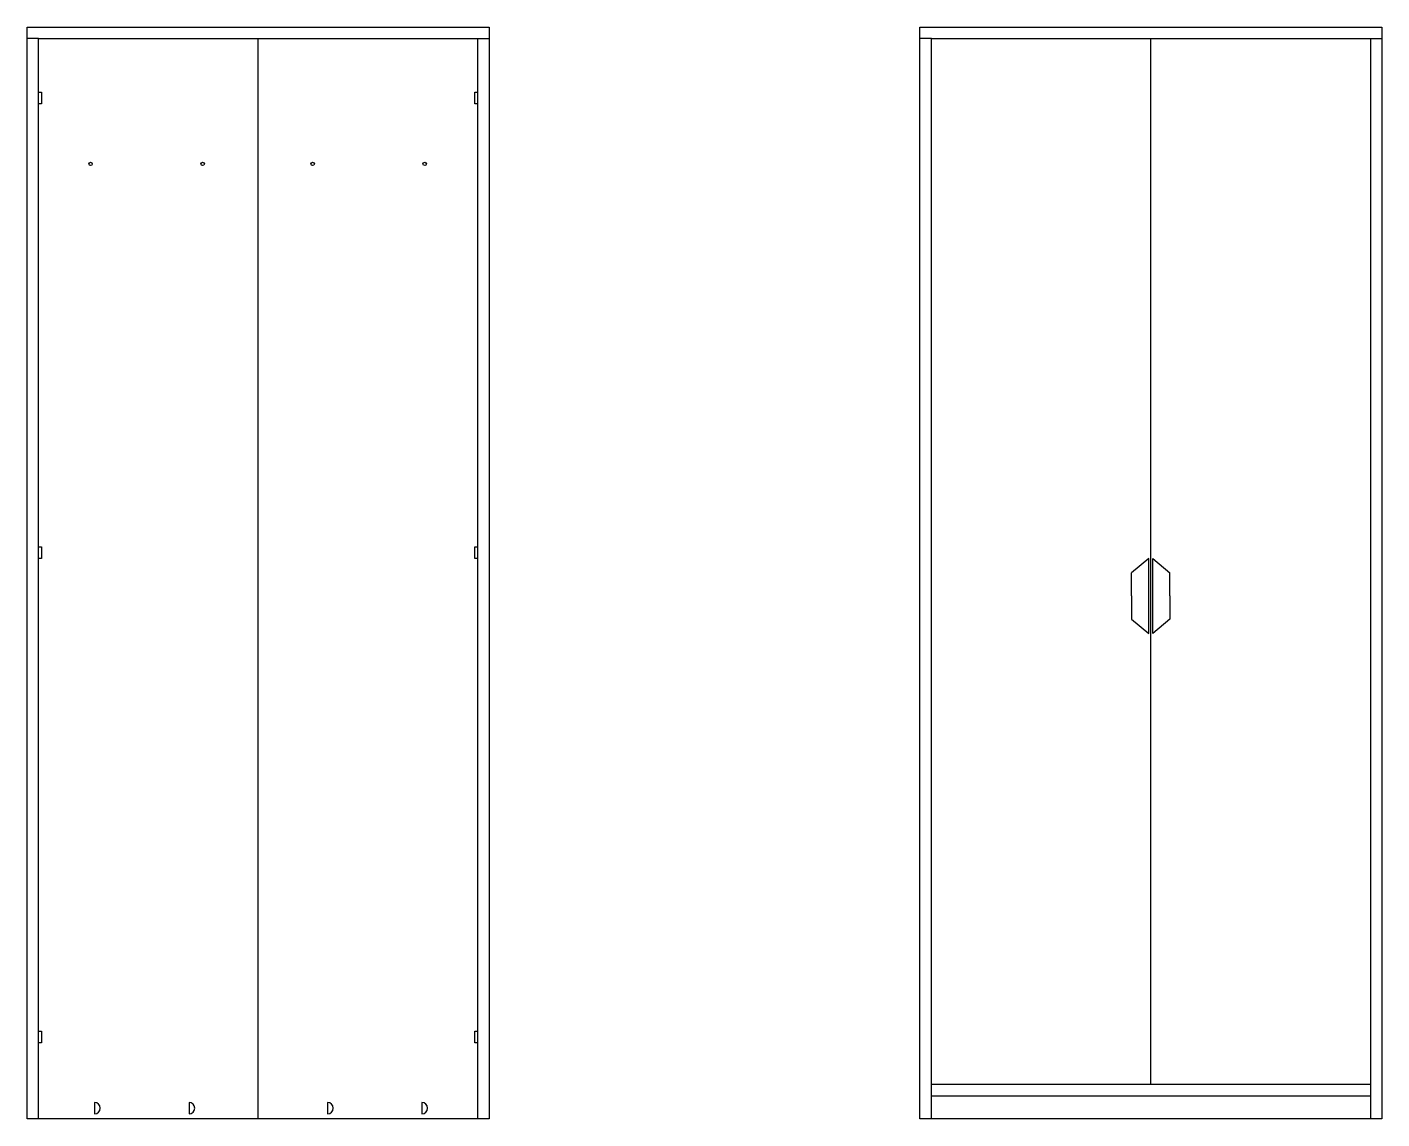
# Model space of a CAD drawing. Header units: millimetres. Extents: x -1607 to 2086, y -1080 to 527.
# Drawn here: x -42.5 to 192.1, y 200.1 to 389.1 of the extents above; entities that cross this region are included whole.
import ezdxf

# ---------------------------------------------------------------- set-up
doc = ezdxf.new("R2010")
doc.units = ezdxf.units.MM
doc.layers.add('Dettagli', color=252, linetype='Continuous')

msp = doc.modelspace()

# ---------------------------------------------------------------- linework, layer by layer
for p, q in [((-40.53, 387.14), (-42.52, 387.14)), ((-2.53, 200.15), (-2.53, 387.14)), ((35.47, 387.14), (37.47, 387.14)), ((114.05, 387.14), (112.06, 387.14)), ((152.05, 206.14), (152.05, 387.14)), ((190.05, 387.14), (192.05, 387.14)), ((151.72, 297.16), (148.72, 294.66)), ((152.36, 297.16), (155.36, 294.66)), ((148.72, 290.66), (148.72, 294.66)), ((155.36, 290.66), (155.36, 294.66)), ((148.72, 290.66), (148.72, 286.66)), ((155.36, 290.66), (155.36, 286.66)), ((148.72, 286.66), (151.72, 284.16)), ((155.36, 286.66), (152.36, 284.16)), ((-42.53, 200.14), (-42.53, 204.14)), ((112.05, 200.14), (112.05, 204.14)), ((114.05, 206.14), (190.05, 206.14)), ((114.05, 204.14), (190.05, 204.14))]:
    msp.add_line(p, q)
for points in [[(-42.53, 200.14), (-42.53, 389.14), (37.47, 389.14), (37.47, 200.14), (-42.53, 200.14)], [(-40.53, 200.15), (-40.53, 387.14), (35.47, 387.14), (35.47, 200.24)], [(112.05, 200.14), (112.05, 389.14), (192.05, 389.14), (192.05, 200.14), (112.05, 200.14)], [(114.05, 200.15), (114.05, 387.14), (190.05, 387.14), (190.05, 200.24)], [(151.72, 284.16), (151.72, 297.16)], [(152.36, 284.16), (152.36, 297.16)]]:
    msp.add_lwpolyline(points)
at = {"layer": 'Dettagli'}
for p, q in [((-40.53, 377.86), (-40.03, 377.86)), ((-40.53, 375.86), (-40.53, 377.86)), ((-40.03, 377.86), (-40.03, 375.86)), ((34.97, 377.86), (35.47, 377.86)), ((34.97, 375.86), (34.97, 377.86)), ((-40.03, 375.86), (-40.53, 375.86)), ((35.47, 375.86), (34.97, 375.86)), ((-40.53, 299.17), (-40.03, 299.17)), ((-40.03, 299.17), (-40.03, 297.17)), ((34.97, 299.17), (35.47, 299.17)), ((34.97, 297.17), (34.97, 299.17)), ((-40.03, 297.17), (-40.53, 297.17)), ((35.47, 297.17), (34.97, 297.17)), ((-40.53, 215.32), (-40.03, 215.32)), ((-40.03, 215.32), (-40.03, 213.32)), ((34.97, 215.32), (35.47, 215.32)), ((34.97, 213.32), (34.97, 215.32)), ((-40.03, 213.32), (-40.53, 213.32)), ((35.47, 213.32), (34.97, 213.32)), ((-30.85, 202.99), (-30.85, 200.99)), ((-14.49, 202.99), (-14.49, 200.99)), ((9.48, 202.99), (9.48, 200.99)), ((25.83, 202.99), (25.83, 200.99))]:
    msp.add_line(p, q, dxfattribs=at)
for centre in [(-31.54, 365.46), (-12.14, 365.46), (6.91, 365.46), (26.31, 365.46)]:
    msp.add_circle(centre, 0.3, dxfattribs=at)
for centre in [(-30.85, 201.99), (-14.49, 201.99), (9.48, 201.99), (25.83, 201.99)]:
    msp.add_arc(centre, 0.993, 270, 90, dxfattribs=at)

doc.saveas('drawing.dxf')
